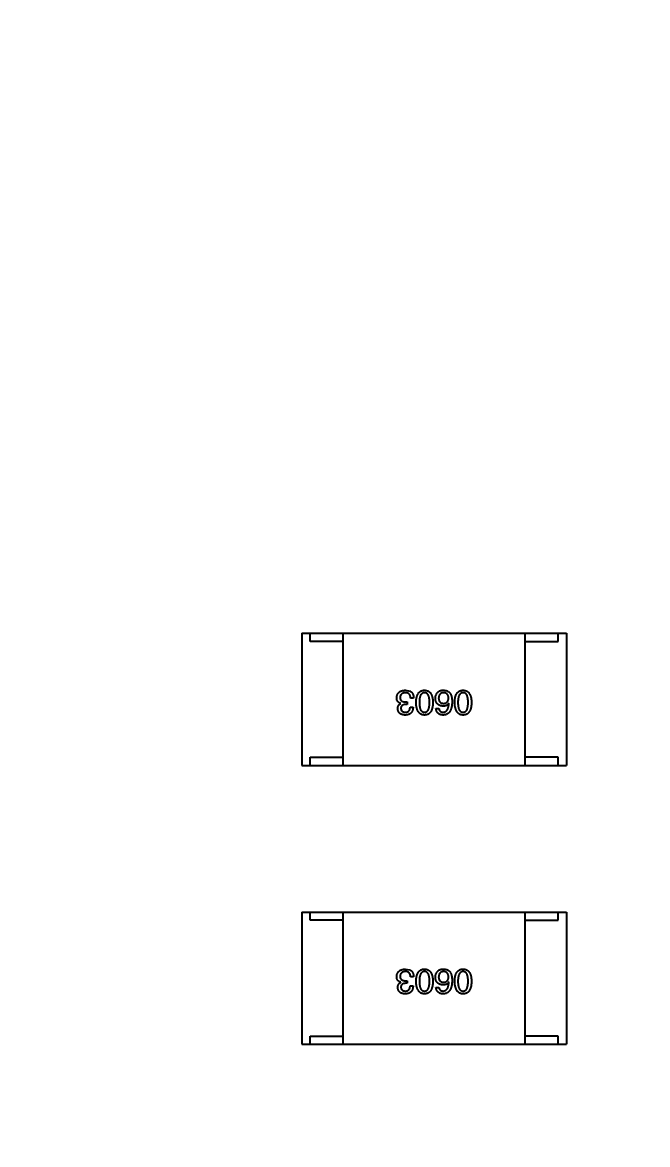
# Model space of a CAD drawing. Header units: inches. Extents: x -36 to 490, y -51 to 98.
# Drawn here: x 406.8 to 410.58, y 10.49 to 17.28 of the extents above; entities that cross this region are included whole.
import ezdxf

# ---------------------------------------------------------------- set-up
doc = ezdxf.new("R2010")
doc.units = ezdxf.units.IN
doc.header["$LTSCALE"] = 1.21
doc.header["$MEASUREMENT"] = 0
doc.header["$PDMODE"] = 3
doc.header["$PDSIZE"] = 0.3125
doc.layers.get('0').update_dxf_attribs({"linetype": 'CONTINUOUS'})
doc.layers.get('Defpoints').update_dxf_attribs({"linetype": 'CONTINUOUS'})
doc.layers.add('DIM', color=3, linetype='CONTINUOUS')
doc.styles.get("Standard").update_dxf_attribs({"font": 'txt', "width": 0.8})
doc.dimstyles.get("Standard").update_dxf_attribs({"dimtxt": 0.15625, "dimasz": 0.1875, "dimexe": 0.125, "dimexo": 0.0625, "dimgap": 0.09, "dimtad": 0, "dimtih": 1, "dimtoh": 1, "dimzin": 4, "dimdsep": 46, "dimtxsty": 'Standard', "dimblk": '_FILLED', "dimblk1": '_FILLED', "dimblk2": '_FILLED', "dimcen": 0.09, "dimazin": 1, "dimtp": 0.01, "dimtm": 0.01, "dimtfac": 1, "dimtofl": 0, "dimtmove": 0, "dimatfit": 3, "dimldrblk": '_FILLED', "dimfxl": 1, "dimtolj": 1, "dimtzin": 4, "dimarcsym": 0})

# ---------------------------------------------------------------- blocks, each defined once
blk = doc.blocks.new('_FILLED')
at = {"color": 0, "linetype": 'ByBlock'}
blk.add_solid([(0, 0), (-1, 0.1667), (-1, -0.1667)], dxfattribs=at)
blk = doc.blocks.new('*D70')
at = {"layer": 'Defpoints', "color": 0}
for p in [(406.8003, 41.9888), (406.8003, -7.0611), (488.6342, -7.0611)]:
    blk.add_point(p, dxfattribs=at)
at = {"layer": 'DIM', "color": 0, "lineweight": -2}
for p, q in [((406.8628, 41.9888), (488.7592, 41.9888)), ((488.6342, 39.4488), (488.6342, 21.3872)), ((488.6342, -4.5211), (488.6342, 13.5405)), ((406.8628, -7.0611), (488.7592, -7.0611))]:
    blk.add_line(p, q, dxfattribs=at)
at = {"layer": 'DIM', "color": 0, "lineweight": -2, "xscale": 2.54, "yscale": 2.54, "zscale": 2.54}
for p, rotation in [((488.6342, 41.9888), 90), ((488.6342, -7.0611), 270)]:
    blk.add_blockref('_FILLED', p, dxfattribs=dict(at, rotation=rotation))
at = {"layer": 'DIM', "color": 0, "insert": (488.6342, 17.4638), "char_height": 2.5, "attachment_point": 5, "rotation": 90, "line_spacing_factor": 2.5}
blk.add_mtext('\\A1;49.05', dxfattribs=at)

msp = doc.modelspace()

# ---------------------------------------------------------------- linework, layer by layer
at = {"color": 7, "linetype": 'Continuous'}
for p, q in [((408.488, 13.5857), (410.088, 13.5857)), ((408.488, 13.5857), (408.488, 12.7857)), ((408.538, 13.5357), (408.538, 13.5857)), ((408.738, 12.7857), (408.738, 13.5857)), ((409.838, 12.7857), (409.838, 13.5857)), ((410.038, 13.5357), (410.038, 13.5857)), ((410.088, 13.5857), (410.088, 12.7857)), ((408.738, 13.5357), (408.538, 13.5357)), ((409.838, 13.5357), (410.038, 13.5357)), ((409.1149, 13.2406), (409.1419, 13.2356)), ((409.1157, 13.1701), (409.1247, 13.1701)), ((409.1247, 13.1701), (409.1247, 13.1545)), ((409.1641, 13.193), (409.1452, 13.193)), ((409.0862, 13.1602), (409.0862, 13.161)), ((409.1247, 13.1545), (409.1149, 13.1545)), ((409.1428, 13.1389), (409.1608, 13.1389)), ((409.2989, 13.1299), (409.3169, 13.1299)), ((409.3775, 13.1619), (409.3767, 13.1627)), ((408.538, 12.8357), (408.738, 12.8357)), ((408.538, 12.7857), (408.538, 12.8357)), ((410.038, 12.8357), (409.838, 12.8357)), ((410.038, 12.7857), (410.038, 12.8357)), ((408.488, 12.7857), (410.088, 12.7857)), ((408.488, 11.8995), (410.088, 11.8995)), ((408.488, 11.8995), (408.488, 11.0995)), ((408.538, 11.8495), (408.538, 11.8995)), ((408.738, 11.0995), (408.738, 11.8995)), ((409.838, 11.0995), (409.838, 11.8995)), ((410.038, 11.8495), (410.038, 11.8995)), ((410.088, 11.8995), (410.088, 11.0995)), ((408.738, 11.8495), (408.538, 11.8495)), ((409.838, 11.8495), (410.038, 11.8495)), ((409.1149, 11.5543), (409.1419, 11.5494)), ((409.0862, 11.474), (409.0862, 11.4748)), ((409.1247, 11.4683), (409.1149, 11.4683)), ((409.1157, 11.4838), (409.1247, 11.4838)), ((409.1247, 11.4838), (409.1247, 11.4683)), ((409.1641, 11.5068), (409.1452, 11.5068)), ((409.3775, 11.4756), (409.3767, 11.4765)), ((409.1428, 11.4527), (409.1608, 11.4527)), ((409.2989, 11.4437), (409.3169, 11.4437)), ((408.538, 11.1495), (408.738, 11.1495)), ((408.538, 11.0995), (408.538, 11.1495)), ((410.038, 11.1495), (409.838, 11.1495)), ((410.038, 11.0995), (410.038, 11.1495)), ((408.488, 11.0995), (410.088, 11.0995))]:
    msp.add_line(p, q, dxfattribs=at)
for points, knots in [([(409.0616, 13.1946), (409.0617, 13.1964), (409.062, 13.1999), (409.0629, 13.205), (409.0641, 13.2097), (409.0658, 13.2141), (409.0678, 13.2182), (409.0702, 13.2219), (409.073, 13.2253), (409.0761, 13.2283), (409.0797, 13.2311), (409.0836, 13.2334), (409.0879, 13.2355), (409.0926, 13.2371), (409.0976, 13.2385), (409.103, 13.2396), (409.1088, 13.2403), (409.1128, 13.2405), (409.1149, 13.2406)], [0, 0, 0, 0, 0.068236, 0.132937, 0.194125, 0.253174, 0.310181, 0.365986, 0.421096, 0.476216, 0.532352, 0.590232, 0.649824, 0.71274, 0.778406, 0.848058, 0.921922, 1, 1, 1, 1]), ([(409.1419, 13.2356), (409.1428, 13.2352), (409.1445, 13.2344), (409.1469, 13.2328), (409.1492, 13.2312), (409.1513, 13.2293), (409.1533, 13.2273), (409.1551, 13.2251), (409.1567, 13.2226), (409.1582, 13.22), (409.1595, 13.2173), (409.1606, 13.2144), (409.1616, 13.2112), (409.1624, 13.2079), (409.1631, 13.2044), (409.1636, 13.2008), (409.1639, 13.197), (409.164, 13.1943), (409.1641, 13.193)], [0, 0, 0, 0, 0.056906, 0.113264, 0.168825, 0.223843, 0.279195, 0.335267, 0.392098, 0.450414, 0.51054, 0.572219, 0.636652, 0.703156, 0.773102, 0.845505, 0.921063, 1, 1, 1, 1]), ([(409.179, 13.1668), (409.1791, 13.1697), (409.1793, 13.1754), (409.1801, 13.1837), (409.1812, 13.1915), (409.1827, 13.1986), (409.1845, 13.2052), (409.1868, 13.2113), (409.1894, 13.2168), (409.1924, 13.2217), (409.1958, 13.2261), (409.1995, 13.2299), (409.2037, 13.2331), (409.2082, 13.2357), (409.2131, 13.2378), (409.2183, 13.2393), (409.2239, 13.2403), (409.2278, 13.2405), (409.2298, 13.2406)], [0, 0, 0, 0, 0.08769, 0.170218, 0.24749, 0.319818, 0.387758, 0.451391, 0.511445, 0.568185, 0.622681, 0.67526, 0.726746, 0.778428, 0.830764, 0.884397, 0.940866, 1, 1, 1, 1]), ([(409.2298, 13.2406), (409.2318, 13.2405), (409.2357, 13.2403), (409.2413, 13.2393), (409.2466, 13.2378), (409.2515, 13.2357), (409.256, 13.2331), (409.2601, 13.2299), (409.2639, 13.2261), (409.2672, 13.2217), (409.2703, 13.2168), (409.2728, 13.2113), (409.2751, 13.2052), (409.277, 13.1986), (409.2785, 13.1915), (409.2796, 13.1837), (409.2803, 13.1754), (409.2805, 13.1697), (409.2806, 13.1668)], [0, 0, 0, 0, 0.059135, 0.115606, 0.169241, 0.221578, 0.273261, 0.324749, 0.377329, 0.431642, 0.488541, 0.548597, 0.612232, 0.680174, 0.752504, 0.829777, 0.912307, 1, 1, 1, 1]), ([(409.3103, 13.2283), (409.3113, 13.2293), (409.3132, 13.2314), (409.3166, 13.234), (409.3205, 13.2363), (409.3249, 13.238), (409.3298, 13.2393), (409.3352, 13.2402), (409.3411, 13.2407), (409.3451, 13.2406), (409.3472, 13.2406)], [0, 0, 0, 0, 0.105033, 0.21147, 0.321511, 0.438526, 0.563605, 0.698055, 0.843218, 1, 1, 1, 1]), ([(409.3472, 13.2406), (409.3493, 13.2404), (409.3533, 13.2402), (409.3591, 13.2391), (409.3645, 13.2375), (409.3696, 13.2353), (409.3742, 13.2326), (409.3785, 13.2292), (409.3824, 13.2254), (409.3846, 13.2224), (409.3857, 13.2209)], [0, 0, 0, 0, 0.137449, 0.267856, 0.393219, 0.514735, 0.63397, 0.753734, 0.874967, 1, 1, 1, 1]), ([(409.4122, 13.1668), (409.4123, 13.1697), (409.4125, 13.1754), (409.4132, 13.1837), (409.4143, 13.1915), (409.4158, 13.1986), (409.4177, 13.2052), (409.4199, 13.2113), (409.4225, 13.2168), (409.4255, 13.2217), (409.4289, 13.2261), (409.4327, 13.2299), (409.4368, 13.2331), (409.4413, 13.2357), (409.4462, 13.2378), (409.4515, 13.2393), (409.4571, 13.2403), (409.461, 13.2405), (409.463, 13.2406)], [0, 0, 0, 0, 0.08769, 0.170218, 0.24749, 0.319818, 0.387758, 0.451391, 0.511445, 0.568185, 0.622681, 0.67526, 0.726746, 0.778428, 0.830764, 0.884397, 0.940866, 1, 1, 1, 1]), ([(409.463, 13.2406), (409.465, 13.2405), (409.4688, 13.2403), (409.4745, 13.2393), (409.4797, 13.2378), (409.4846, 13.2357), (409.4891, 13.2331), (409.4933, 13.2299), (409.497, 13.2261), (409.5004, 13.2217), (409.5034, 13.2168), (409.506, 13.2113), (409.5082, 13.2052), (409.5101, 13.1986), (409.5116, 13.1915), (409.5127, 13.1837), (409.5135, 13.1754), (409.5137, 13.1697), (409.5138, 13.1668)], [0, 0, 0, 0, 0.059135, 0.115606, 0.169241, 0.221578, 0.273261, 0.324749, 0.377329, 0.431642, 0.488541, 0.548597, 0.612232, 0.680174, 0.752504, 0.829777, 0.912307, 1, 1, 1, 1]), ([(409.0862, 13.161), (409.0852, 13.1614), (409.0833, 13.162), (409.0804, 13.1631), (409.0779, 13.1644), (409.0754, 13.1658), (409.0732, 13.1675), (409.0712, 13.1692), (409.0693, 13.1711), (409.0677, 13.1731), (409.0663, 13.1753), (409.065, 13.1776), (409.064, 13.1801), (409.0631, 13.1827), (409.0624, 13.1855), (409.062, 13.1884), (409.0616, 13.1915), (409.0616, 13.1936), (409.0616, 13.1946)], [0, 0, 0, 0, 0.069445, 0.136039, 0.200011, 0.261745, 0.322328, 0.381403, 0.438864, 0.496655, 0.554398, 0.612391, 0.672266, 0.733005, 0.79604, 0.861293, 0.928785, 1, 1, 1, 1]), ([(409.1141, 13.2258), (409.1128, 13.2257), (409.1104, 13.2255), (409.107, 13.225), (409.1038, 13.2243), (409.1007, 13.2235), (409.0979, 13.2224), (409.0954, 13.2211), (409.093, 13.2196), (409.0909, 13.2179), (409.089, 13.2159), (409.0873, 13.2139), (409.0859, 13.2115), (409.0847, 13.209), (409.0836, 13.2063), (409.0829, 13.2034), (409.0823, 13.2003), (409.0822, 13.1982), (409.0821, 13.1971)], [0, 0, 0, 0, 0.076694, 0.149502, 0.218019, 0.283183, 0.345589, 0.405199, 0.462852, 0.519478, 0.575313, 0.630559, 0.687006, 0.744638, 0.804006, 0.866059, 0.931486, 1, 1, 1, 1]), ([(409.0821, 13.1971), (409.0821, 13.196), (409.0822, 13.1939), (409.0826, 13.1908), (409.0832, 13.1879), (409.0841, 13.1853), (409.0853, 13.1828), (409.0868, 13.1806), (409.0885, 13.1786), (409.0905, 13.1768), (409.0927, 13.1752), (409.0952, 13.1738), (409.098, 13.1726), (409.1011, 13.1717), (409.1044, 13.1709), (409.1079, 13.1705), (409.1117, 13.1701), (409.1143, 13.1701), (409.1157, 13.1701)], [0, 0, 0, 0, 0.066518, 0.129194, 0.188613, 0.245254, 0.300032, 0.353805, 0.407079, 0.461108, 0.516272, 0.574141, 0.634837, 0.699275, 0.767504, 0.840272, 0.917505, 1, 1, 1, 1]), ([(409.1452, 13.193), (409.1452, 13.1943), (409.1451, 13.1969), (409.1446, 13.2006), (409.1439, 13.2041), (409.143, 13.2073), (409.1419, 13.2103), (409.1405, 13.213), (409.1389, 13.2154), (409.1371, 13.2176), (409.135, 13.2196), (409.1327, 13.2213), (409.1301, 13.2227), (409.1273, 13.2238), (409.1244, 13.2247), (409.1211, 13.2253), (409.1177, 13.2257), (409.1153, 13.2258), (409.1141, 13.2258)], [0, 0, 0, 0, 0.07723, 0.149593, 0.217944, 0.282232, 0.34411, 0.402297, 0.458791, 0.513966, 0.568538, 0.623291, 0.679957, 0.737243, 0.798142, 0.86118, 0.928728, 1, 1, 1, 1]), ([(409.2298, 13.0906), (409.2279, 13.0907), (409.224, 13.0909), (409.2185, 13.092), (409.2133, 13.0936), (409.2085, 13.0958), (409.204, 13.0986), (409.1999, 13.102), (409.1962, 13.1059), (409.1928, 13.1104), (409.1898, 13.1155), (409.1872, 13.1212), (409.1849, 13.1274), (409.183, 13.1342), (409.1815, 13.1415), (409.1802, 13.1494), (409.1794, 13.1579), (409.1791, 13.1638), (409.179, 13.1668)], [0, 0, 0, 0, 0.057415, 0.112361, 0.16496, 0.216437, 0.267441, 0.318839, 0.371478, 0.426325, 0.483626, 0.544235, 0.608673, 0.677374, 0.750405, 0.828394, 0.911525, 1, 1, 1, 1]), ([(409.2298, 13.2258), (409.2286, 13.2257), (409.2261, 13.2256), (409.2225, 13.2248), (409.2192, 13.2235), (409.2161, 13.2219), (409.2133, 13.2197), (409.2108, 13.2171), (409.2084, 13.2141), (409.2063, 13.2106), (409.2045, 13.2066), (409.203, 13.2023), (409.2016, 13.1974), (409.2005, 13.1922), (409.1997, 13.1864), (409.1991, 13.1803), (409.1987, 13.1737), (409.1987, 13.1691), (409.1987, 13.1668)], [0, 0, 0, 0, 0.050879, 0.099377, 0.146973, 0.193618, 0.240619, 0.289461, 0.34047, 0.395283, 0.453059, 0.515633, 0.582666, 0.655287, 0.732971, 0.815933, 0.905166, 1, 1, 1, 1]), ([(409.1987, 13.1668), (409.1987, 13.1644), (409.1987, 13.1598), (409.1991, 13.1531), (409.1997, 13.1468), (409.2005, 13.1411), (409.2016, 13.1358), (409.2029, 13.1309), (409.2045, 13.1265), (409.2063, 13.1226), (409.2084, 13.1191), (409.2107, 13.116), (409.2133, 13.1135), (409.2161, 13.1114), (409.2192, 13.1097), (409.2225, 13.1086), (409.2261, 13.1079), (409.2286, 13.1078), (409.2298, 13.1078)], [0, 0, 0, 0, 0.095719, 0.185854, 0.269738, 0.347952, 0.420315, 0.487894, 0.550245, 0.608186, 0.662454, 0.713283, 0.761375, 0.808209, 0.854301, 0.901312, 0.949396, 1, 1, 1, 1]), ([(409.2601, 13.1668), (409.2601, 13.1692), (409.2601, 13.1738), (409.2597, 13.1805), (409.2592, 13.1867), (409.2584, 13.1925), (409.2572, 13.1978), (409.256, 13.2027), (409.2545, 13.207), (409.2527, 13.211), (409.2507, 13.2145), (409.2484, 13.2175), (409.2459, 13.2201), (409.2431, 13.2221), (409.2402, 13.2238), (409.2369, 13.225), (409.2334, 13.2257), (409.231, 13.2257), (409.2298, 13.2258)], [0, 0, 0, 0, 0.096457, 0.187288, 0.27178, 0.350132, 0.423455, 0.491343, 0.554037, 0.612253, 0.666313, 0.717038, 0.764921, 0.811214, 0.856775, 0.902988, 0.950234, 1, 1, 1, 1]), ([(409.2298, 13.1078), (409.231, 13.1078), (409.2334, 13.1079), (409.2369, 13.1086), (409.2402, 13.1097), (409.2432, 13.1114), (409.2459, 13.1135), (409.2484, 13.116), (409.2507, 13.1191), (409.2527, 13.1226), (409.2545, 13.1265), (409.256, 13.1309), (409.2572, 13.1358), (409.2584, 13.1411), (409.2591, 13.1468), (409.2597, 13.1531), (409.2601, 13.1598), (409.2601, 13.1644), (409.2601, 13.1668)], [0, 0, 0, 0, 0.049764, 0.097007, 0.143217, 0.188577, 0.235116, 0.282997, 0.333719, 0.387776, 0.445989, 0.508679, 0.576563, 0.649481, 0.728235, 0.812722, 0.903548, 1, 1, 1, 1]), ([(409.2806, 13.1668), (409.2805, 13.1637), (409.2803, 13.1578), (409.2796, 13.1493), (409.2785, 13.1413), (409.277, 13.1339), (409.2751, 13.127), (409.2728, 13.1208), (409.2703, 13.1151), (409.2672, 13.11), (409.2639, 13.1055), (409.2601, 13.1016), (409.256, 13.0983), (409.2515, 13.0955), (409.2466, 13.0934), (409.2413, 13.0918), (409.2357, 13.0908), (409.2318, 13.0906), (409.2298, 13.0906)], [0, 0, 0, 0, 0.088823, 0.172287, 0.250296, 0.323438, 0.392244, 0.456221, 0.516635, 0.573871, 0.628, 0.680335, 0.731489, 0.782557, 0.834044, 0.886738, 0.942089, 1, 1, 1, 1]), ([(409.2956, 13.1914), (409.2956, 13.1931), (409.2957, 13.1966), (409.2964, 13.2017), (409.2976, 13.2066), (409.2992, 13.2113), (409.3013, 13.2158), (409.3038, 13.2202), (409.3068, 13.2244), (409.3092, 13.227), (409.3103, 13.2283)], [0, 0, 0, 0, 0.12904, 0.253809, 0.377066, 0.499122, 0.621469, 0.744665, 0.870607, 1, 1, 1, 1]), ([(409.3423, 13.1446), (409.3405, 13.1448), (409.3369, 13.1451), (409.3318, 13.146), (409.327, 13.1472), (409.3225, 13.1487), (409.3184, 13.1506), (409.3146, 13.1526), (409.3112, 13.1552), (409.308, 13.1579), (409.3052, 13.161), (409.3029, 13.1644), (409.3007, 13.1681), (409.299, 13.1722), (409.2977, 13.1765), (409.2966, 13.1812), (409.2958, 13.1862), (409.2957, 13.1896), (409.2956, 13.1914)], [0, 0, 0, 0, 0.074228, 0.144548, 0.211288, 0.274576, 0.335162, 0.393915, 0.450599, 0.506657, 0.562409, 0.618617, 0.676096, 0.735061, 0.79654, 0.860906, 0.928473, 1, 1, 1, 1]), ([(409.3439, 13.2258), (409.3428, 13.2257), (409.3407, 13.2255), (409.3376, 13.225), (409.3347, 13.2242), (409.332, 13.2231), (409.3295, 13.2219), (409.3272, 13.2204), (409.3251, 13.2186), (409.3232, 13.2166), (409.3215, 13.2144), (409.32, 13.2119), (409.3187, 13.2092), (409.3176, 13.2062), (409.3167, 13.2031), (409.316, 13.1997), (409.3155, 13.196), (409.3153, 13.1935), (409.3152, 13.1922)], [0, 0, 0, 0, 0.066682, 0.130303, 0.190802, 0.248749, 0.30534, 0.361219, 0.415721, 0.471765, 0.528279, 0.586428, 0.64659, 0.710143, 0.776461, 0.846692, 0.921137, 1, 1, 1, 1]), ([(409.3152, 13.1922), (409.3153, 13.191), (409.3155, 13.1886), (409.316, 13.1851), (409.3168, 13.1819), (409.3176, 13.1789), (409.3188, 13.1761), (409.3201, 13.1736), (409.3217, 13.1713), (409.3234, 13.1692), (409.3254, 13.1674), (409.3275, 13.1658), (409.3299, 13.1644), (409.3325, 13.1632), (409.3353, 13.1623), (409.3382, 13.1617), (409.3414, 13.1612), (409.3436, 13.1611), (409.3448, 13.161)], [0, 0, 0, 0, 0.076288, 0.14871, 0.216387, 0.281386, 0.342528, 0.402111, 0.4591, 0.514852, 0.569974, 0.625644, 0.682226, 0.740156, 0.800362, 0.863471, 0.930116, 1, 1, 1, 1]), ([(409.3964, 13.1701), (409.3963, 13.1669), (409.3961, 13.1608), (409.3953, 13.152), (409.3941, 13.1437), (409.3925, 13.136), (409.3906, 13.1289), (409.3882, 13.1225), (409.3854, 13.1166), (409.3822, 13.1113), (409.3786, 13.1065), (409.3746, 13.1025), (409.3702, 13.0989), (409.3654, 13.096), (409.3602, 13.0937), (409.3546, 13.092), (409.3486, 13.0909), (409.3444, 13.0907), (409.3423, 13.0906)], [0, 0, 0, 0, 0.087517, 0.169686, 0.246944, 0.319347, 0.387088, 0.450961, 0.511075, 0.567974, 0.622351, 0.675039, 0.726853, 0.778688, 0.83093, 0.884738, 0.941043, 1, 1, 1, 1]), ([(409.3751, 13.193), (409.375, 13.1943), (409.3748, 13.1968), (409.3743, 13.2005), (409.3735, 13.2038), (409.3726, 13.207), (409.3714, 13.2099), (409.37, 13.2126), (409.3684, 13.215), (409.3665, 13.2172), (409.3645, 13.2192), (409.3622, 13.2208), (409.3597, 13.2223), (409.3569, 13.2235), (409.354, 13.2245), (409.3508, 13.2251), (409.3475, 13.2257), (409.3451, 13.2257), (409.3439, 13.2258)], [0, 0, 0, 0, 0.076467, 0.148148, 0.216496, 0.280559, 0.342274, 0.401168, 0.458322, 0.514073, 0.569257, 0.62465, 0.68124, 0.739113, 0.799947, 0.862804, 0.929597, 1, 1, 1, 1]), ([(409.3448, 13.161), (409.3459, 13.1611), (409.3482, 13.1612), (409.3515, 13.1617), (409.3545, 13.1623), (409.3574, 13.1633), (409.3601, 13.1644), (409.3625, 13.1659), (409.3647, 13.1675), (409.3667, 13.1694), (409.3685, 13.1715), (409.3701, 13.1739), (409.3715, 13.1765), (409.3726, 13.1794), (409.3736, 13.1824), (409.3743, 13.1857), (409.3748, 13.1893), (409.375, 13.1918), (409.3751, 13.193)], [0, 0, 0, 0, 0.070453, 0.136523, 0.199866, 0.260392, 0.318446, 0.374657, 0.430182, 0.485556, 0.541071, 0.598396, 0.657208, 0.718642, 0.783247, 0.851631, 0.923928, 1, 1, 1, 1]), ([(409.3857, 13.2209), (409.3866, 13.2193), (409.3884, 13.2161), (409.3905, 13.2109), (409.3923, 13.2052), (409.3938, 13.199), (409.395, 13.1925), (409.3958, 13.1854), (409.3963, 13.1779), (409.3964, 13.1727), (409.3964, 13.1701)], [0, 0, 0, 0, 0.101889, 0.209155, 0.322694, 0.442863, 0.569758, 0.70479, 0.848502, 1, 1, 1, 1]), ([(409.463, 13.0906), (409.461, 13.0907), (409.4572, 13.0909), (409.4516, 13.092), (409.4465, 13.0936), (409.4416, 13.0958), (409.4372, 13.0986), (409.4331, 13.102), (409.4293, 13.1059), (409.426, 13.1104), (409.4229, 13.1155), (409.4203, 13.1212), (409.418, 13.1274), (409.4161, 13.1342), (409.4146, 13.1415), (409.4134, 13.1494), (409.4125, 13.1579), (409.4123, 13.1638), (409.4122, 13.1668)], [0, 0, 0, 0, 0.057415, 0.112361, 0.16496, 0.216437, 0.267441, 0.318839, 0.371478, 0.426325, 0.483626, 0.544235, 0.608673, 0.677374, 0.750405, 0.828394, 0.911525, 1, 1, 1, 1]), ([(409.463, 13.2258), (409.4617, 13.2257), (409.4593, 13.2256), (409.4557, 13.2248), (409.4524, 13.2235), (409.4493, 13.2219), (409.4465, 13.2197), (409.4439, 13.2171), (409.4416, 13.2141), (409.4395, 13.2106), (409.4377, 13.2066), (409.4361, 13.2023), (409.4348, 13.1974), (409.4337, 13.1922), (409.4329, 13.1864), (409.4323, 13.1803), (409.4319, 13.1737), (409.4318, 13.1691), (409.4318, 13.1668)], [0, 0, 0, 0, 0.050879, 0.099377, 0.146973, 0.193618, 0.240619, 0.289461, 0.34047, 0.395283, 0.453059, 0.515633, 0.582666, 0.655287, 0.732971, 0.815933, 0.905166, 1, 1, 1, 1]), ([(409.4318, 13.1668), (409.4318, 13.1644), (409.4319, 13.1598), (409.4323, 13.1531), (409.4329, 13.1468), (409.4337, 13.1411), (409.4348, 13.1358), (409.4361, 13.1309), (409.4377, 13.1265), (409.4395, 13.1226), (409.4416, 13.1191), (409.4439, 13.116), (409.4465, 13.1135), (409.4493, 13.1114), (409.4524, 13.1097), (409.4557, 13.1086), (409.4593, 13.1079), (409.4617, 13.1078), (409.463, 13.1078)], [0, 0, 0, 0, 0.095719, 0.185854, 0.269738, 0.347952, 0.420315, 0.487894, 0.550245, 0.608186, 0.662454, 0.713283, 0.761375, 0.808209, 0.854301, 0.901312, 0.949396, 1, 1, 1, 1]), ([(409.4933, 13.1668), (409.4933, 13.1692), (409.4932, 13.1738), (409.4929, 13.1805), (409.4923, 13.1867), (409.4915, 13.1925), (409.4904, 13.1978), (409.4892, 13.2027), (409.4876, 13.207), (409.4858, 13.211), (409.4838, 13.2145), (409.4816, 13.2175), (409.4791, 13.2201), (409.4763, 13.2221), (409.4733, 13.2238), (409.4701, 13.225), (409.4666, 13.2257), (409.4642, 13.2257), (409.463, 13.2258)], [0, 0, 0, 0, 0.096457, 0.187288, 0.27178, 0.350132, 0.423455, 0.491343, 0.554037, 0.612253, 0.666313, 0.717038, 0.764921, 0.811214, 0.856775, 0.902988, 0.950234, 1, 1, 1, 1]), ([(409.463, 13.1078), (409.4642, 13.1078), (409.4666, 13.1079), (409.4701, 13.1086), (409.4733, 13.1097), (409.4763, 13.1114), (409.479, 13.1135), (409.4816, 13.116), (409.4838, 13.1191), (409.4858, 13.1226), (409.4876, 13.1265), (409.4892, 13.1309), (409.4904, 13.1358), (409.4915, 13.1411), (409.4923, 13.1468), (409.4929, 13.1531), (409.4932, 13.1598), (409.4933, 13.1644), (409.4933, 13.1668)], [0, 0, 0, 0, 0.049764, 0.097007, 0.143217, 0.188577, 0.235116, 0.282997, 0.333719, 0.387776, 0.445989, 0.508679, 0.576563, 0.649481, 0.728235, 0.812722, 0.903548, 1, 1, 1, 1]), ([(409.5138, 13.1668), (409.5137, 13.1637), (409.5135, 13.1578), (409.5127, 13.1493), (409.5116, 13.1413), (409.5101, 13.1339), (409.5083, 13.127), (409.506, 13.1208), (409.5034, 13.1151), (409.5004, 13.11), (409.497, 13.1055), (409.4933, 13.1016), (409.4892, 13.0983), (409.4846, 13.0955), (409.4797, 13.0934), (409.4745, 13.0918), (409.4688, 13.0908), (409.465, 13.0906), (409.463, 13.0906)], [0, 0, 0, 0, 0.088823, 0.172287, 0.250296, 0.323438, 0.392244, 0.456221, 0.516635, 0.573871, 0.628, 0.680335, 0.731489, 0.782557, 0.834044, 0.886738, 0.942089, 1, 1, 1, 1]), ([(409.0682, 13.1291), (409.0682, 13.1309), (409.0683, 13.1345), (409.0692, 13.1396), (409.0706, 13.1442), (409.0725, 13.1484), (409.0751, 13.1521), (409.0782, 13.1553), (409.082, 13.1581), (409.0848, 13.1595), (409.0862, 13.1602)], [0, 0, 0, 0, 0.143686, 0.277942, 0.40333, 0.521785, 0.638573, 0.755208, 0.874773, 1, 1, 1, 1]), ([(409.1132, 13.0906), (409.1115, 13.0906), (409.1082, 13.0908), (409.1033, 13.0915), (409.0987, 13.0923), (409.0945, 13.0935), (409.0906, 13.0949), (409.087, 13.0967), (409.0836, 13.0986), (409.0806, 13.1009), (409.078, 13.1035), (409.0756, 13.1063), (409.0736, 13.1095), (409.0718, 13.1128), (409.0704, 13.1165), (409.0693, 13.1205), (409.0685, 13.1247), (409.0683, 13.1276), (409.0682, 13.1291)], [0, 0, 0, 0, 0.077845, 0.151584, 0.221397, 0.287366, 0.350104, 0.410398, 0.467998, 0.524388, 0.579979, 0.635152, 0.690917, 0.747936, 0.806661, 0.867861, 0.932479, 1, 1, 1, 1]), ([(409.1149, 13.1545), (409.1138, 13.1544), (409.1117, 13.1543), (409.1086, 13.154), (409.1057, 13.1534), (409.103, 13.1527), (409.1005, 13.1519), (409.0983, 13.1508), (409.0962, 13.1496), (409.0944, 13.1482), (409.0927, 13.1466), (409.0913, 13.1448), (409.09, 13.1429), (409.089, 13.1408), (409.0882, 13.1385), (409.0876, 13.1361), (409.0872, 13.1335), (409.0871, 13.1316), (409.087, 13.1307)], [0, 0, 0, 0, 0.079415, 0.154091, 0.22508, 0.29186, 0.355026, 0.415127, 0.472418, 0.528511, 0.583551, 0.638361, 0.693547, 0.750023, 0.807857, 0.868401, 0.932259, 1, 1, 1, 1]), ([(409.087, 13.1307), (409.0871, 13.1298), (409.0873, 13.1281), (409.0878, 13.1255), (409.0884, 13.1232), (409.0893, 13.121), (409.0903, 13.1189), (409.0916, 13.1171), (409.093, 13.1154), (409.0946, 13.1139), (409.0964, 13.1125), (409.0983, 13.1113), (409.1005, 13.1103), (409.1029, 13.1094), (409.1054, 13.1088), (409.1081, 13.1083), (409.111, 13.1079), (409.113, 13.1078), (409.1141, 13.1078)], [0, 0, 0, 0, 0.067655, 0.132224, 0.194132, 0.253145, 0.309858, 0.366002, 0.421361, 0.47702, 0.532632, 0.590536, 0.65067, 0.713258, 0.779588, 0.848803, 0.921949, 1, 1, 1, 1]), ([(409.1608, 13.1389), (409.1607, 13.137), (409.1606, 13.1333), (409.16, 13.1278), (409.159, 13.1228), (409.1576, 13.1181), (409.1559, 13.1138), (409.1538, 13.1098), (409.1514, 13.1062), (409.1485, 13.103), (409.1454, 13.1001), (409.1418, 13.0977), (409.138, 13.0955), (409.1337, 13.0938), (409.1291, 13.0924), (409.1241, 13.0914), (409.1188, 13.0907), (409.1151, 13.0906), (409.1132, 13.0906)], [0, 0, 0, 0, 0.074804, 0.144899, 0.211458, 0.274554, 0.334363, 0.392059, 0.448123, 0.503024, 0.558154, 0.613471, 0.670844, 0.729926, 0.792003, 0.857405, 0.926768, 1, 1, 1, 1]), ([(409.1141, 13.1078), (409.1152, 13.1078), (409.1174, 13.1078), (409.1206, 13.1082), (409.1235, 13.1088), (409.1263, 13.1097), (409.1288, 13.1107), (409.1312, 13.1121), (409.1333, 13.1137), (409.1352, 13.1155), (409.1369, 13.1176), (409.1384, 13.12), (409.1397, 13.1225), (409.1407, 13.1253), (409.1416, 13.1284), (409.1422, 13.1317), (409.1426, 13.1352), (409.1427, 13.1377), (409.1428, 13.1389)], [0, 0, 0, 0, 0.069877, 0.136363, 0.198671, 0.257968, 0.315462, 0.370709, 0.425568, 0.479847, 0.535753, 0.592303, 0.651386, 0.713311, 0.778642, 0.84836, 0.921866, 1, 1, 1, 1]), ([(409.3423, 13.0906), (409.3407, 13.0907), (409.3376, 13.0909), (409.3331, 13.0916), (409.3288, 13.0926), (409.3249, 13.0939), (409.3212, 13.0954), (409.3177, 13.0972), (409.3146, 13.0992), (409.3117, 13.1015), (409.3091, 13.1042), (409.3068, 13.1071), (409.3048, 13.1102), (409.303, 13.1136), (409.3015, 13.1173), (409.3004, 13.1213), (409.2994, 13.1255), (409.299, 13.1284), (409.2989, 13.1299)], [0, 0, 0, 0, 0.073784, 0.144317, 0.211047, 0.274818, 0.336501, 0.395724, 0.453465, 0.510016, 0.566585, 0.622844, 0.680328, 0.739335, 0.800408, 0.863904, 0.93053, 1, 1, 1, 1]), ([(409.3169, 13.1299), (409.3173, 13.1282), (409.318, 13.1248), (409.3198, 13.1203), (409.3222, 13.1164), (409.3252, 13.1132), (409.3287, 13.1107), (409.3328, 13.109), (409.3374, 13.1079), (409.3406, 13.1078), (409.3423, 13.1078)], [0, 0, 0, 0, 0.1439, 0.274233, 0.394478, 0.509388, 0.621911, 0.738504, 0.863414, 1, 1, 1, 1]), ([(409.3767, 13.1627), (409.3759, 13.1612), (409.3742, 13.1584), (409.371, 13.1547), (409.3673, 13.1516), (409.3632, 13.149), (409.3586, 13.1471), (409.3536, 13.1456), (409.3481, 13.1448), (409.3443, 13.1447), (409.3423, 13.1446)], [0, 0, 0, 0, 0.122276, 0.239997, 0.35611, 0.473903, 0.59404, 0.720428, 0.855383, 1, 1, 1, 1]), ([(409.3423, 13.1078), (409.3436, 13.1079), (409.3461, 13.108), (409.3498, 13.1089), (409.3533, 13.1101), (409.3565, 13.1117), (409.3596, 13.1137), (409.3623, 13.1161), (409.3648, 13.1189), (409.3672, 13.1221), (409.3693, 13.1257), (409.3711, 13.1297), (409.3728, 13.1341), (409.3742, 13.1389), (409.3754, 13.1441), (409.3763, 13.1497), (409.3771, 13.1556), (409.3774, 13.1597), (409.3775, 13.1619)], [0, 0, 0, 0, 0.054741, 0.107075, 0.158339, 0.208382, 0.258772, 0.310045, 0.362765, 0.417822, 0.475982, 0.537466, 0.602901, 0.673037, 0.747247, 0.826291, 0.910782, 1, 1, 1, 1]), ([(409.0616, 11.5084), (409.0617, 11.5102), (409.062, 11.5137), (409.0629, 11.5188), (409.0641, 11.5235), (409.0658, 11.5279), (409.0678, 11.5319), (409.0702, 11.5357), (409.073, 11.5391), (409.0761, 11.5421), (409.0797, 11.5448), (409.0836, 11.5472), (409.0879, 11.5493), (409.0926, 11.5509), (409.0976, 11.5523), (409.103, 11.5534), (409.1088, 11.554), (409.1128, 11.5542), (409.1149, 11.5543)], [0, 0, 0, 0, 0.068236, 0.132937, 0.194125, 0.253174, 0.310181, 0.365986, 0.421096, 0.476216, 0.532352, 0.590232, 0.649824, 0.71274, 0.778406, 0.848058, 0.921922, 1, 1, 1, 1]), ([(409.1141, 11.5396), (409.1128, 11.5395), (409.1104, 11.5393), (409.107, 11.5388), (409.1038, 11.5381), (409.1007, 11.5372), (409.0979, 11.5362), (409.0954, 11.5348), (409.093, 11.5333), (409.0909, 11.5316), (409.089, 11.5297), (409.0873, 11.5276), (409.0859, 11.5253), (409.0847, 11.5228), (409.0836, 11.5201), (409.0829, 11.5172), (409.0823, 11.5141), (409.0822, 11.512), (409.0821, 11.5109)], [0, 0, 0, 0, 0.076694, 0.149502, 0.218019, 0.283183, 0.345589, 0.405199, 0.462852, 0.519478, 0.575313, 0.630559, 0.687006, 0.744638, 0.804006, 0.866059, 0.931486, 1, 1, 1, 1]), ([(409.1452, 11.5068), (409.1452, 11.5081), (409.1451, 11.5107), (409.1446, 11.5144), (409.1439, 11.5179), (409.143, 11.5211), (409.1419, 11.5241), (409.1405, 11.5268), (409.1389, 11.5292), (409.1371, 11.5314), (409.135, 11.5333), (409.1327, 11.535), (409.1301, 11.5365), (409.1273, 11.5376), (409.1244, 11.5385), (409.1211, 11.5391), (409.1177, 11.5395), (409.1153, 11.5396), (409.1141, 11.5396)], [0, 0, 0, 0, 0.07723, 0.149593, 0.217944, 0.282232, 0.34411, 0.402297, 0.458791, 0.513966, 0.568538, 0.623291, 0.679957, 0.737243, 0.798142, 0.86118, 0.928728, 1, 1, 1, 1]), ([(409.1419, 11.5494), (409.1428, 11.549), (409.1445, 11.5482), (409.1469, 11.5466), (409.1492, 11.545), (409.1513, 11.5431), (409.1533, 11.5411), (409.1551, 11.5388), (409.1567, 11.5364), (409.1582, 11.5338), (409.1595, 11.5311), (409.1606, 11.5281), (409.1616, 11.525), (409.1624, 11.5217), (409.1631, 11.5182), (409.1636, 11.5146), (409.1639, 11.5107), (409.164, 11.5081), (409.1641, 11.5068)], [0, 0, 0, 0, 0.056906, 0.113264, 0.168825, 0.223843, 0.279195, 0.335267, 0.392098, 0.450414, 0.51054, 0.572219, 0.636652, 0.703156, 0.773102, 0.845505, 0.921063, 1, 1, 1, 1]), ([(409.179, 11.4806), (409.1791, 11.4835), (409.1793, 11.4892), (409.1801, 11.4975), (409.1812, 11.5052), (409.1827, 11.5124), (409.1845, 11.519), (409.1868, 11.5251), (409.1894, 11.5305), (409.1924, 11.5355), (409.1958, 11.5398), (409.1995, 11.5436), (409.2037, 11.5469), (409.2082, 11.5495), (409.2131, 11.5516), (409.2183, 11.5531), (409.2239, 11.5541), (409.2278, 11.5542), (409.2298, 11.5543)], [0, 0, 0, 0, 0.08769, 0.170218, 0.24749, 0.319818, 0.387758, 0.451391, 0.511445, 0.568185, 0.622681, 0.67526, 0.726746, 0.778428, 0.830764, 0.884397, 0.940866, 1, 1, 1, 1]), ([(409.2298, 11.5396), (409.2286, 11.5395), (409.2261, 11.5393), (409.2225, 11.5386), (409.2192, 11.5373), (409.2161, 11.5356), (409.2133, 11.5335), (409.2108, 11.5309), (409.2084, 11.5279), (409.2063, 11.5244), (409.2045, 11.5204), (409.203, 11.5161), (409.2016, 11.5112), (409.2005, 11.5059), (409.1997, 11.5002), (409.1991, 11.4941), (409.1987, 11.4875), (409.1987, 11.4829), (409.1987, 11.4806)], [0, 0, 0, 0, 0.050879, 0.099377, 0.146973, 0.193618, 0.240619, 0.289461, 0.34047, 0.395283, 0.453059, 0.515633, 0.582666, 0.655287, 0.732971, 0.815933, 0.905166, 1, 1, 1, 1]), ([(409.2298, 11.5543), (409.2318, 11.5542), (409.2357, 11.5541), (409.2413, 11.5531), (409.2466, 11.5516), (409.2515, 11.5495), (409.256, 11.5469), (409.2601, 11.5436), (409.2639, 11.5399), (409.2672, 11.5355), (409.2703, 11.5306), (409.2728, 11.525), (409.2751, 11.519), (409.277, 11.5124), (409.2785, 11.5052), (409.2796, 11.4975), (409.2803, 11.4892), (409.2805, 11.4835), (409.2806, 11.4806)], [0, 0, 0, 0, 0.059135, 0.115606, 0.169241, 0.221578, 0.273261, 0.324749, 0.377329, 0.431642, 0.488541, 0.548597, 0.612232, 0.680174, 0.752504, 0.829777, 0.912307, 1, 1, 1, 1]), ([(409.2601, 11.4806), (409.2601, 11.4829), (409.2601, 11.4876), (409.2597, 11.4943), (409.2592, 11.5005), (409.2584, 11.5063), (409.2572, 11.5116), (409.256, 11.5164), (409.2545, 11.5208), (409.2527, 11.5248), (409.2507, 11.5283), (409.2484, 11.5313), (409.2459, 11.5339), (409.2431, 11.5359), (409.2402, 11.5376), (409.2369, 11.5388), (409.2334, 11.5394), (409.231, 11.5395), (409.2298, 11.5396)], [0, 0, 0, 0, 0.096457, 0.187288, 0.27178, 0.350132, 0.423455, 0.491343, 0.554037, 0.612253, 0.666313, 0.717038, 0.764921, 0.811214, 0.856775, 0.902988, 0.950234, 1, 1, 1, 1]), ([(409.2956, 11.5052), (409.2956, 11.5069), (409.2957, 11.5104), (409.2964, 11.5154), (409.2976, 11.5203), (409.2992, 11.5251), (409.3013, 11.5296), (409.3038, 11.534), (409.3068, 11.5382), (409.3092, 11.5407), (409.3103, 11.542)], [0, 0, 0, 0, 0.12904, 0.253809, 0.377066, 0.499122, 0.621469, 0.744665, 0.870607, 1, 1, 1, 1]), ([(409.3103, 11.542), (409.3113, 11.5431), (409.3132, 11.5452), (409.3166, 11.5478), (409.3205, 11.55), (409.3249, 11.5518), (409.3298, 11.5531), (409.3352, 11.554), (409.3411, 11.5544), (409.3451, 11.5544), (409.3472, 11.5543)], [0, 0, 0, 0, 0.105033, 0.21147, 0.321511, 0.438526, 0.563605, 0.698055, 0.843218, 1, 1, 1, 1]), ([(409.3439, 11.5396), (409.3428, 11.5395), (409.3407, 11.5393), (409.3376, 11.5388), (409.3347, 11.538), (409.332, 11.5369), (409.3295, 11.5356), (409.3272, 11.5341), (409.3251, 11.5324), (409.3232, 11.5304), (409.3215, 11.5281), (409.32, 11.5257), (409.3187, 11.523), (409.3176, 11.52), (409.3167, 11.5168), (409.316, 11.5134), (409.3155, 11.5098), (409.3153, 11.5073), (409.3152, 11.506)], [0, 0, 0, 0, 0.066682, 0.130303, 0.190802, 0.248749, 0.30534, 0.361219, 0.415721, 0.471765, 0.528279, 0.586428, 0.64659, 0.710143, 0.776461, 0.846692, 0.921137, 1, 1, 1, 1]), ([(409.3751, 11.5068), (409.375, 11.5081), (409.3748, 11.5106), (409.3743, 11.5142), (409.3735, 11.5176), (409.3726, 11.5208), (409.3714, 11.5237), (409.37, 11.5264), (409.3684, 11.5288), (409.3665, 11.531), (409.3645, 11.533), (409.3622, 11.5346), (409.3597, 11.5361), (409.3569, 11.5373), (409.354, 11.5382), (409.3508, 11.5389), (409.3475, 11.5394), (409.3451, 11.5395), (409.3439, 11.5396)], [0, 0, 0, 0, 0.076467, 0.148148, 0.216496, 0.280559, 0.342274, 0.401168, 0.458322, 0.514073, 0.569257, 0.62465, 0.68124, 0.739113, 0.799947, 0.862804, 0.929597, 1, 1, 1, 1]), ([(409.3472, 11.5543), (409.3493, 11.5542), (409.3533, 11.554), (409.3591, 11.5529), (409.3645, 11.5513), (409.3696, 11.5491), (409.3742, 11.5464), (409.3785, 11.543), (409.3824, 11.5391), (409.3846, 11.5362), (409.3857, 11.5347)], [0, 0, 0, 0, 0.137449, 0.267856, 0.393219, 0.514735, 0.63397, 0.753734, 0.874967, 1, 1, 1, 1]), ([(409.4122, 11.4806), (409.4123, 11.4835), (409.4125, 11.4892), (409.4132, 11.4975), (409.4143, 11.5052), (409.4158, 11.5124), (409.4177, 11.519), (409.4199, 11.5251), (409.4225, 11.5305), (409.4255, 11.5355), (409.4289, 11.5398), (409.4327, 11.5436), (409.4368, 11.5469), (409.4413, 11.5495), (409.4462, 11.5516), (409.4515, 11.5531), (409.4571, 11.5541), (409.461, 11.5542), (409.463, 11.5543)], [0, 0, 0, 0, 0.08769, 0.170218, 0.24749, 0.319818, 0.387758, 0.451391, 0.511445, 0.568185, 0.622681, 0.67526, 0.726746, 0.778428, 0.830764, 0.884397, 0.940866, 1, 1, 1, 1]), ([(409.463, 11.5396), (409.4617, 11.5395), (409.4593, 11.5393), (409.4557, 11.5386), (409.4524, 11.5373), (409.4493, 11.5356), (409.4465, 11.5335), (409.4439, 11.5309), (409.4416, 11.5279), (409.4395, 11.5244), (409.4377, 11.5204), (409.4361, 11.5161), (409.4348, 11.5112), (409.4337, 11.5059), (409.4329, 11.5002), (409.4323, 11.4941), (409.4319, 11.4875), (409.4318, 11.4829), (409.4318, 11.4806)], [0, 0, 0, 0, 0.050879, 0.099377, 0.146973, 0.193618, 0.240619, 0.289461, 0.34047, 0.395283, 0.453059, 0.515633, 0.582666, 0.655287, 0.732971, 0.815933, 0.905166, 1, 1, 1, 1]), ([(409.463, 11.5543), (409.465, 11.5542), (409.4688, 11.5541), (409.4745, 11.5531), (409.4797, 11.5516), (409.4846, 11.5495), (409.4891, 11.5469), (409.4933, 11.5436), (409.497, 11.5399), (409.5004, 11.5355), (409.5034, 11.5306), (409.506, 11.525), (409.5082, 11.519), (409.5101, 11.5124), (409.5116, 11.5052), (409.5127, 11.4975), (409.5135, 11.4892), (409.5137, 11.4835), (409.5138, 11.4806)], [0, 0, 0, 0, 0.059135, 0.115606, 0.169241, 0.221578, 0.273261, 0.324749, 0.377329, 0.431642, 0.488541, 0.548597, 0.612232, 0.680174, 0.752504, 0.829777, 0.912307, 1, 1, 1, 1]), ([(409.4933, 11.4806), (409.4933, 11.4829), (409.4932, 11.4876), (409.4929, 11.4943), (409.4923, 11.5005), (409.4915, 11.5063), (409.4904, 11.5116), (409.4892, 11.5164), (409.4876, 11.5208), (409.4858, 11.5248), (409.4838, 11.5283), (409.4816, 11.5313), (409.4791, 11.5339), (409.4763, 11.5359), (409.4733, 11.5376), (409.4701, 11.5388), (409.4666, 11.5394), (409.4642, 11.5395), (409.463, 11.5396)], [0, 0, 0, 0, 0.096457, 0.187288, 0.27178, 0.350132, 0.423455, 0.491343, 0.554037, 0.612253, 0.666313, 0.717038, 0.764921, 0.811214, 0.856775, 0.902988, 0.950234, 1, 1, 1, 1]), ([(409.0862, 11.4748), (409.0852, 11.4751), (409.0833, 11.4758), (409.0804, 11.4769), (409.0779, 11.4782), (409.0754, 11.4796), (409.0732, 11.4813), (409.0712, 11.483), (409.0693, 11.4848), (409.0677, 11.4869), (409.0663, 11.4891), (409.065, 11.4914), (409.064, 11.4939), (409.0631, 11.4965), (409.0624, 11.4993), (409.062, 11.5022), (409.0616, 11.5053), (409.0616, 11.5074), (409.0616, 11.5084)], [0, 0, 0, 0, 0.069445, 0.136039, 0.200011, 0.261745, 0.322328, 0.381403, 0.438864, 0.496655, 0.554398, 0.612391, 0.672266, 0.733005, 0.79604, 0.861293, 0.928785, 1, 1, 1, 1]), ([(409.0682, 11.4429), (409.0682, 11.4447), (409.0683, 11.4482), (409.0692, 11.4533), (409.0706, 11.458), (409.0725, 11.4622), (409.0751, 11.4658), (409.0782, 11.4691), (409.082, 11.4719), (409.0848, 11.4733), (409.0862, 11.474)], [0, 0, 0, 0, 0.143686, 0.277942, 0.40333, 0.521785, 0.638573, 0.755208, 0.874773, 1, 1, 1, 1]), ([(409.0821, 11.5109), (409.0821, 11.5098), (409.0822, 11.5077), (409.0826, 11.5046), (409.0832, 11.5017), (409.0841, 11.4991), (409.0853, 11.4966), (409.0868, 11.4944), (409.0885, 11.4924), (409.0905, 11.4906), (409.0927, 11.489), (409.0952, 11.4876), (409.098, 11.4864), (409.1011, 11.4855), (409.1044, 11.4847), (409.1079, 11.4842), (409.1117, 11.4839), (409.1143, 11.4839), (409.1157, 11.4838)], [0, 0, 0, 0, 0.066518, 0.129194, 0.188613, 0.245254, 0.300032, 0.353805, 0.407079, 0.461108, 0.516272, 0.574141, 0.634837, 0.699275, 0.767504, 0.840272, 0.917505, 1, 1, 1, 1]), ([(409.1149, 11.4683), (409.1138, 11.4682), (409.1117, 11.4681), (409.1086, 11.4678), (409.1057, 11.4672), (409.103, 11.4665), (409.1005, 11.4657), (409.0983, 11.4646), (409.0962, 11.4634), (409.0944, 11.462), (409.0927, 11.4604), (409.0913, 11.4586), (409.09, 11.4567), (409.089, 11.4546), (409.0882, 11.4523), (409.0876, 11.4499), (409.0872, 11.4472), (409.0871, 11.4454), (409.087, 11.4445)], [0, 0, 0, 0, 0.079415, 0.154091, 0.22508, 0.29186, 0.355026, 0.415127, 0.472418, 0.528511, 0.583551, 0.638361, 0.693547, 0.750023, 0.807857, 0.868401, 0.932259, 1, 1, 1, 1]), ([(409.2298, 11.4043), (409.2279, 11.4045), (409.224, 11.4047), (409.2185, 11.4058), (409.2133, 11.4074), (409.2085, 11.4096), (409.204, 11.4124), (409.1999, 11.4158), (409.1962, 11.4197), (409.1928, 11.4242), (409.1898, 11.4293), (409.1872, 11.435), (409.1849, 11.4412), (409.183, 11.448), (409.1815, 11.4553), (409.1802, 11.4632), (409.1794, 11.4717), (409.1791, 11.4775), (409.179, 11.4806)], [0, 0, 0, 0, 0.057415, 0.112361, 0.16496, 0.216437, 0.267441, 0.318839, 0.371478, 0.426325, 0.483626, 0.544235, 0.608673, 0.677374, 0.750405, 0.828394, 0.911525, 1, 1, 1, 1]), ([(409.1987, 11.4806), (409.1987, 11.4782), (409.1987, 11.4736), (409.1991, 11.4669), (409.1997, 11.4606), (409.2005, 11.4549), (409.2016, 11.4495), (409.2029, 11.4447), (409.2045, 11.4403), (409.2063, 11.4363), (409.2084, 11.4329), (409.2107, 11.4298), (409.2133, 11.4273), (409.2161, 11.4251), (409.2192, 11.4235), (409.2225, 11.4224), (409.2261, 11.4217), (409.2286, 11.4216), (409.2298, 11.4215)], [0, 0, 0, 0, 0.095719, 0.185854, 0.269738, 0.347952, 0.420315, 0.487894, 0.550245, 0.608186, 0.662454, 0.713283, 0.761375, 0.808209, 0.854301, 0.901312, 0.949396, 1, 1, 1, 1]), ([(409.2298, 11.4215), (409.231, 11.4216), (409.2334, 11.4217), (409.2369, 11.4224), (409.2402, 11.4235), (409.2432, 11.4252), (409.2459, 11.4273), (409.2484, 11.4298), (409.2507, 11.4329), (409.2527, 11.4364), (409.2545, 11.4403), (409.256, 11.4447), (409.2572, 11.4496), (409.2584, 11.4549), (409.2591, 11.4606), (409.2597, 11.4669), (409.2601, 11.4736), (409.2601, 11.4782), (409.2601, 11.4806)], [0, 0, 0, 0, 0.049764, 0.097007, 0.143217, 0.188577, 0.235116, 0.282997, 0.333719, 0.387776, 0.445989, 0.508679, 0.576563, 0.649481, 0.728235, 0.812722, 0.903548, 1, 1, 1, 1]), ([(409.2806, 11.4806), (409.2805, 11.4775), (409.2803, 11.4716), (409.2796, 11.463), (409.2785, 11.4551), (409.277, 11.4477), (409.2751, 11.4408), (409.2728, 11.4346), (409.2703, 11.4289), (409.2672, 11.4238), (409.2639, 11.4193), (409.2601, 11.4154), (409.256, 11.412), (409.2515, 11.4093), (409.2466, 11.4072), (409.2413, 11.4056), (409.2357, 11.4046), (409.2318, 11.4044), (409.2298, 11.4043)], [0, 0, 0, 0, 0.088823, 0.172287, 0.250296, 0.323438, 0.392244, 0.456221, 0.516635, 0.573871, 0.628, 0.680335, 0.731489, 0.782557, 0.834044, 0.886738, 0.942089, 1, 1, 1, 1]), ([(409.3423, 11.4584), (409.3405, 11.4586), (409.3369, 11.4589), (409.3318, 11.4598), (409.327, 11.461), (409.3225, 11.4625), (409.3184, 11.4643), (409.3146, 11.4664), (409.3112, 11.4689), (409.308, 11.4717), (409.3052, 11.4748), (409.3029, 11.4782), (409.3007, 11.4819), (409.299, 11.486), (409.2977, 11.4903), (409.2966, 11.495), (409.2958, 11.5), (409.2957, 11.5034), (409.2956, 11.5052)], [0, 0, 0, 0, 0.074228, 0.144548, 0.211288, 0.274576, 0.335162, 0.393915, 0.450599, 0.506657, 0.562409, 0.618617, 0.676096, 0.735061, 0.79654, 0.860906, 0.928473, 1, 1, 1, 1]), ([(409.3152, 11.506), (409.3153, 11.5047), (409.3155, 11.5024), (409.316, 11.4989), (409.3168, 11.4957), (409.3176, 11.4927), (409.3188, 11.4899), (409.3201, 11.4874), (409.3217, 11.4851), (409.3234, 11.483), (409.3254, 11.4812), (409.3275, 11.4795), (409.3299, 11.4782), (409.3325, 11.477), (409.3353, 11.4761), (409.3382, 11.4754), (409.3414, 11.475), (409.3436, 11.4749), (409.3448, 11.4748)], [0, 0, 0, 0, 0.076288, 0.14871, 0.216387, 0.281386, 0.342528, 0.402111, 0.4591, 0.514852, 0.569974, 0.625644, 0.682226, 0.740156, 0.800362, 0.863471, 0.930116, 1, 1, 1, 1]), ([(409.3964, 11.4838), (409.3963, 11.4807), (409.3961, 11.4746), (409.3953, 11.4657), (409.3941, 11.4575), (409.3925, 11.4498), (409.3906, 11.4427), (409.3882, 11.4362), (409.3854, 11.4303), (409.3822, 11.4251), (409.3786, 11.4203), (409.3746, 11.4162), (409.3702, 11.4127), (409.3654, 11.4098), (409.3602, 11.4075), (409.3546, 11.4058), (409.3486, 11.4047), (409.3444, 11.4045), (409.3423, 11.4043)], [0, 0, 0, 0, 0.087517, 0.169686, 0.246944, 0.319347, 0.387088, 0.450961, 0.511075, 0.567974, 0.622351, 0.675039, 0.726853, 0.778688, 0.83093, 0.884738, 0.941043, 1, 1, 1, 1]), ([(409.3767, 11.4765), (409.3759, 11.475), (409.3742, 11.4722), (409.371, 11.4685), (409.3673, 11.4654), (409.3632, 11.4628), (409.3586, 11.4609), (409.3536, 11.4594), (409.3481, 11.4586), (409.3443, 11.4585), (409.3423, 11.4584)], [0, 0, 0, 0, 0.122276, 0.239997, 0.35611, 0.473903, 0.59404, 0.720428, 0.855383, 1, 1, 1, 1]), ([(409.3423, 11.4215), (409.3436, 11.4216), (409.3461, 11.4218), (409.3498, 11.4227), (409.3533, 11.4238), (409.3565, 11.4255), (409.3596, 11.4275), (409.3623, 11.4299), (409.3648, 11.4327), (409.3672, 11.4359), (409.3693, 11.4395), (409.3711, 11.4435), (409.3728, 11.4479), (409.3742, 11.4527), (409.3754, 11.4579), (409.3763, 11.4634), (409.3771, 11.4694), (409.3774, 11.4735), (409.3775, 11.4756)], [0, 0, 0, 0, 0.054741, 0.107075, 0.158339, 0.208382, 0.258772, 0.310045, 0.362765, 0.417822, 0.475982, 0.537466, 0.602901, 0.673037, 0.747247, 0.826291, 0.910782, 1, 1, 1, 1]), ([(409.3448, 11.4748), (409.3459, 11.4749), (409.3482, 11.475), (409.3515, 11.4754), (409.3545, 11.4761), (409.3574, 11.4771), (409.3601, 11.4782), (409.3625, 11.4797), (409.3647, 11.4813), (409.3667, 11.4832), (409.3685, 11.4853), (409.3701, 11.4877), (409.3715, 11.4903), (409.3726, 11.4931), (409.3736, 11.4962), (409.3743, 11.4995), (409.3748, 11.5031), (409.375, 11.5055), (409.3751, 11.5068)], [0, 0, 0, 0, 0.070453, 0.136523, 0.199866, 0.260392, 0.318446, 0.374657, 0.430182, 0.485556, 0.541071, 0.598396, 0.657208, 0.718642, 0.783247, 0.851631, 0.923928, 1, 1, 1, 1]), ([(409.3857, 11.5347), (409.3866, 11.5331), (409.3884, 11.5299), (409.3905, 11.5247), (409.3923, 11.519), (409.3938, 11.5128), (409.395, 11.5062), (409.3958, 11.4992), (409.3963, 11.4917), (409.3964, 11.4865), (409.3964, 11.4838)], [0, 0, 0, 0, 0.101889, 0.209155, 0.322694, 0.442863, 0.569758, 0.70479, 0.848502, 1, 1, 1, 1]), ([(409.463, 11.4043), (409.461, 11.4045), (409.4572, 11.4047), (409.4516, 11.4058), (409.4465, 11.4074), (409.4416, 11.4096), (409.4372, 11.4124), (409.4331, 11.4158), (409.4293, 11.4197), (409.426, 11.4242), (409.4229, 11.4293), (409.4203, 11.435), (409.418, 11.4412), (409.4161, 11.448), (409.4146, 11.4553), (409.4134, 11.4632), (409.4125, 11.4717), (409.4123, 11.4775), (409.4122, 11.4806)], [0, 0, 0, 0, 0.057415, 0.112361, 0.16496, 0.216437, 0.267441, 0.318839, 0.371478, 0.426325, 0.483626, 0.544235, 0.608673, 0.677374, 0.750405, 0.828394, 0.911525, 1, 1, 1, 1]), ([(409.4318, 11.4806), (409.4318, 11.4782), (409.4319, 11.4736), (409.4323, 11.4669), (409.4329, 11.4606), (409.4337, 11.4549), (409.4348, 11.4495), (409.4361, 11.4447), (409.4377, 11.4403), (409.4395, 11.4363), (409.4416, 11.4329), (409.4439, 11.4298), (409.4465, 11.4273), (409.4493, 11.4251), (409.4524, 11.4235), (409.4557, 11.4224), (409.4593, 11.4217), (409.4617, 11.4216), (409.463, 11.4215)], [0, 0, 0, 0, 0.095719, 0.185854, 0.269738, 0.347952, 0.420315, 0.487894, 0.550245, 0.608186, 0.662454, 0.713283, 0.761375, 0.808209, 0.854301, 0.901312, 0.949396, 1, 1, 1, 1]), ([(409.463, 11.4215), (409.4642, 11.4216), (409.4666, 11.4217), (409.4701, 11.4224), (409.4733, 11.4235), (409.4763, 11.4252), (409.479, 11.4273), (409.4816, 11.4298), (409.4838, 11.4329), (409.4858, 11.4364), (409.4876, 11.4403), (409.4892, 11.4447), (409.4904, 11.4496), (409.4915, 11.4549), (409.4923, 11.4606), (409.4929, 11.4669), (409.4932, 11.4736), (409.4933, 11.4782), (409.4933, 11.4806)], [0, 0, 0, 0, 0.049764, 0.097007, 0.143217, 0.188577, 0.235116, 0.282997, 0.333719, 0.387776, 0.445989, 0.508679, 0.576563, 0.649481, 0.728235, 0.812722, 0.903548, 1, 1, 1, 1]), ([(409.5138, 11.4806), (409.5137, 11.4775), (409.5135, 11.4716), (409.5127, 11.463), (409.5116, 11.4551), (409.5101, 11.4477), (409.5083, 11.4408), (409.506, 11.4346), (409.5034, 11.4289), (409.5004, 11.4238), (409.497, 11.4193), (409.4933, 11.4154), (409.4892, 11.412), (409.4846, 11.4093), (409.4797, 11.4072), (409.4745, 11.4056), (409.4688, 11.4046), (409.465, 11.4044), (409.463, 11.4043)], [0, 0, 0, 0, 0.088823, 0.172287, 0.250296, 0.323438, 0.392244, 0.456221, 0.516635, 0.573871, 0.628, 0.680335, 0.731489, 0.782557, 0.834044, 0.886738, 0.942089, 1, 1, 1, 1]), ([(409.1132, 11.4043), (409.1115, 11.4044), (409.1082, 11.4046), (409.1033, 11.4053), (409.0987, 11.4061), (409.0945, 11.4073), (409.0906, 11.4087), (409.087, 11.4104), (409.0836, 11.4124), (409.0806, 11.4147), (409.078, 11.4173), (409.0756, 11.4201), (409.0736, 11.4232), (409.0718, 11.4266), (409.0704, 11.4303), (409.0693, 11.4342), (409.0685, 11.4384), (409.0683, 11.4414), (409.0682, 11.4429)], [0, 0, 0, 0, 0.077845, 0.151584, 0.221397, 0.287366, 0.350104, 0.410398, 0.467998, 0.524388, 0.579979, 0.635152, 0.690917, 0.747936, 0.806661, 0.867861, 0.932479, 1, 1, 1, 1]), ([(409.087, 11.4445), (409.0871, 11.4436), (409.0873, 11.4419), (409.0878, 11.4393), (409.0884, 11.437), (409.0893, 11.4348), (409.0903, 11.4327), (409.0916, 11.4309), (409.093, 11.4292), (409.0946, 11.4277), (409.0964, 11.4263), (409.0983, 11.4251), (409.1005, 11.4241), (409.1029, 11.4232), (409.1054, 11.4226), (409.1081, 11.4221), (409.111, 11.4217), (409.113, 11.4216), (409.1141, 11.4215)], [0, 0, 0, 0, 0.067655, 0.132224, 0.194132, 0.253145, 0.309858, 0.366002, 0.421361, 0.47702, 0.532632, 0.590536, 0.65067, 0.713258, 0.779588, 0.848803, 0.921949, 1, 1, 1, 1]), ([(409.1608, 11.4527), (409.1607, 11.4508), (409.1606, 11.447), (409.16, 11.4416), (409.159, 11.4366), (409.1576, 11.4319), (409.1559, 11.4276), (409.1538, 11.4236), (409.1514, 11.42), (409.1485, 11.4168), (409.1454, 11.4139), (409.1418, 11.4114), (409.138, 11.4093), (409.1337, 11.4076), (409.1291, 11.4062), (409.1241, 11.4052), (409.1188, 11.4045), (409.1151, 11.4044), (409.1132, 11.4043)], [0, 0, 0, 0, 0.074804, 0.144899, 0.211458, 0.274554, 0.334363, 0.392059, 0.448123, 0.503024, 0.558154, 0.613471, 0.670844, 0.729926, 0.792003, 0.857405, 0.926768, 1, 1, 1, 1]), ([(409.1141, 11.4215), (409.1152, 11.4216), (409.1174, 11.4216), (409.1206, 11.422), (409.1235, 11.4226), (409.1263, 11.4234), (409.1288, 11.4245), (409.1312, 11.4259), (409.1333, 11.4274), (409.1352, 11.4293), (409.1369, 11.4314), (409.1384, 11.4337), (409.1397, 11.4363), (409.1407, 11.4391), (409.1416, 11.4422), (409.1422, 11.4455), (409.1426, 11.449), (409.1427, 11.4514), (409.1428, 11.4527)], [0, 0, 0, 0, 0.069877, 0.136363, 0.198671, 0.257968, 0.315462, 0.370709, 0.425568, 0.479847, 0.535753, 0.592303, 0.651386, 0.713311, 0.778642, 0.84836, 0.921866, 1, 1, 1, 1]), ([(409.3423, 11.4043), (409.3407, 11.4045), (409.3376, 11.4047), (409.3331, 11.4054), (409.3288, 11.4064), (409.3249, 11.4076), (409.3212, 11.4091), (409.3177, 11.4109), (409.3146, 11.413), (409.3117, 11.4153), (409.3091, 11.4179), (409.3068, 11.4208), (409.3048, 11.424), (409.303, 11.4274), (409.3015, 11.4311), (409.3004, 11.435), (409.2994, 11.4393), (409.299, 11.4422), (409.2989, 11.4437)], [0, 0, 0, 0, 0.073784, 0.144317, 0.211047, 0.274818, 0.336501, 0.395724, 0.453465, 0.510016, 0.566585, 0.622844, 0.680328, 0.739335, 0.800408, 0.863904, 0.93053, 1, 1, 1, 1]), ([(409.3169, 11.4437), (409.3173, 11.4419), (409.318, 11.4386), (409.3198, 11.434), (409.3222, 11.4302), (409.3252, 11.427), (409.3287, 11.4245), (409.3328, 11.4228), (409.3374, 11.4217), (409.3406, 11.4216), (409.3423, 11.4215)], [0, 0, 0, 0, 0.1439, 0.274233, 0.394478, 0.509388, 0.621911, 0.738504, 0.863414, 1, 1, 1, 1])]:
    msp.add_open_spline(points, degree=3, knots=knots, dxfattribs=at)

# ---------------------------------------------------------------- dimensions: what is measured, and where the dimension line sits
at = {"layer": 'DIM'}
dim = msp.add_linear_dim(base=(488.6342, -7.0611), p1=(406.8003, 41.9888), p2=(406.8003, -7.0611), angle=90, dimstyle='Standard', override={"dimtxt": 2.5, "dimasz": 2.54, "dimtih": 0, "dimtoh": 0, "dimzin": 0, "dimcen": 0.198, "dimadec": 0, "dimazin": 0, "dimtp": 0, "dimtm": 0, "dimtdec": 4, "dimtzin": 0}, dxfattribs=at)
dim.commit()
dim.dimension.update_dxf_attribs({"geometry": '*D70', "text_midpoint": (488.6342, 17.4638)})

doc.saveas('drawing.dxf')
